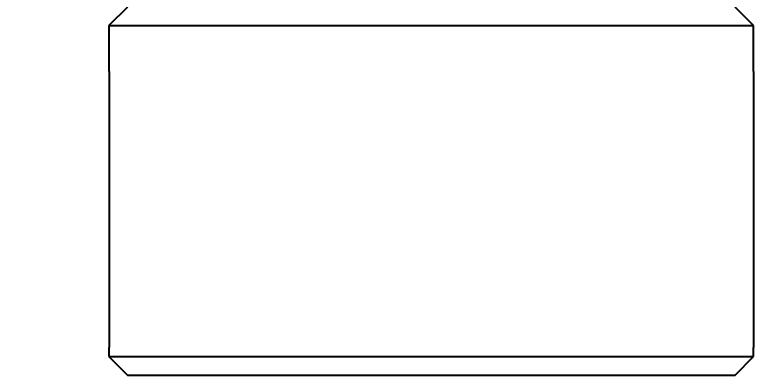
# Model space of a CAD drawing. Header units: inches. Extents: x -0.1 to 44.5, y -2.5 to 33.3.
# Drawn here: x 17.4082 to 17.7292, y 1.3397 to 1.4938 of the extents above; entities that cross this region are included whole.
import ezdxf

# ---------------------------------------------------------------- set-up
doc = ezdxf.new("R2010")
doc.units = ezdxf.units.IN
doc.header["$MEASUREMENT"] = 0
doc.linetypes.add('SLD-Solid', pattern=[0])
doc.layers.add('Annotations', color=1, linetype='Continuous')
doc.layers.add('Hardware', color=52, linetype='Continuous')
doc.styles.get("Standard").update_dxf_attribs({"font": 'arial.ttf'})
doc.dimstyles.get("Standard").update_dxf_attribs({"dimtxt": 0.125, "dimasz": 0.125, "dimexe": 0.18, "dimexo": 0.0625, "dimgap": 0.09, "dimtad": 0, "dimtih": 1, "dimtoh": 1, "dimdec": 6, "dimzin": 0, "dimdsep": 46, "dimlunit": 4, "dimtxsty": 'Standard', "dimcen": 0.09, "dimadec": 0, "dimazin": 0, "dimtfac": 1, "dimtdec": 6, "dimtofl": 0, "dimtmove": 0, "dimatfit": 3, "dimfxl": 1, "dimtolj": 1, "dimtzin": 0, "dimarcsym": 0})

# ---------------------------------------------------------------- blocks, each defined once
blk = doc.blocks.new('Socket head screw M4')
at = {"color": 7, "linetype": 'SLD-Solid', "lineweight": 25}
for p, q in [((-0.12992, 0.15748), (-0.1378, 0.14961)), ((0.12992, 0.15748), (-0.12992, 0.15748)), ((0.1378, 0.14961), (0.12992, 0.15748)), ((-0.1378, 0.14961), (-0.1378, 0.14567)), ((0.1378, 0.14961), (-0.1378, 0.14961)), ((0.1378, 0.14567), (0.1378, 0.14961)), ((-0.1378, 0.14567), (-0.13775, 0.14567)), ((-0.13775, 0.02756), (-0.13775, 0.14567)), ((0.13775, 0.14567), (0.1378, 0.14567)), ((0.13775, 0.02756), (0.13775, 0.14567)), ((-0.1378, 0.02756), (-0.1378, 0.00787)), ((-0.1378, 0.02756), (-0.13775, 0.02756)), ((0.13775, 0.02756), (0.1378, 0.02756)), ((0.1378, 0.00787), (0.1378, 0.02756)), ((-0.1378, 0.00787), (-0.12992, 0)), ((0.1378, 0.00787), (-0.1378, 0.00787)), ((0.12992, 0), (0.1378, 0.00787))]:
    blk.add_line(p, q, dxfattribs=at)
blk = doc.blocks.new('*D95')
at = {"layer": 'Annotations', "color": 0, "lineweight": -2, "transparency": 16777216}
for p, q in [((18.27883, 2.0946), (18.27883, 2.2196)), ((18.27883, 2.2196), (18.40383, 2.2196)), ((17.64864, 1.9696), (18.45883, 1.9696)), ((17.4306, 1.67432), (18.45883, 1.67432)), ((18.27883, 1.54932), (18.27883, 1.42432))]:
    blk.add_line(p, q, dxfattribs=at)
at = {"layer": 'Annotations', "color": 0, "transparency": 16777216}
for points in [[(18.25799, 2.0946), (18.29966, 2.0946), (18.27883, 1.9696)], [(18.25799, 1.54932), (18.29966, 1.54932), (18.27883, 1.67432)]]:
    blk.add_solid(points, dxfattribs=at)
at = {"layer": 'DEFPOINTS', "color": 0, "transparency": 16777216}
for p in [(17.58614, 1.9696), (18.27883, 1.9696), (17.3681, 1.67432)]:
    blk.add_point(p, dxfattribs=at)
at = {"layer": 'Annotations', "color": 0, "transparency": 16777216, "insert": (18.61452, 2.2196), "char_height": 0.125, "attachment_point": 5}
blk.add_mtext('\\A1;{\\H1x;\\S19/64;}"', dxfattribs=at)

msp = doc.modelspace()

# ---------------------------------------------------------------- block references
at = {"layer": 'Hardware', "rotation": 180}
msp.add_blockref('Socket head screw M4', (17.5861437, 1.4971558), dxfattribs=at)

# ---------------------------------------------------------------- dimensions: what is measured, and where the dimension line sits
at = {"layer": 'Annotations'}
dim = msp.add_linear_dim(base=(18.2788265, 1.9695966), p1=(17.3681016, 1.6743212), p2=(17.5861437, 1.9695966), angle=90, dimstyle='Standard', dxfattribs=at)
dim.commit()
dim.dimension.update_dxf_attribs({"geometry": '*D95', "text_midpoint": (18.6145205, 2.2195966)})

doc.saveas('drawing.dxf')
